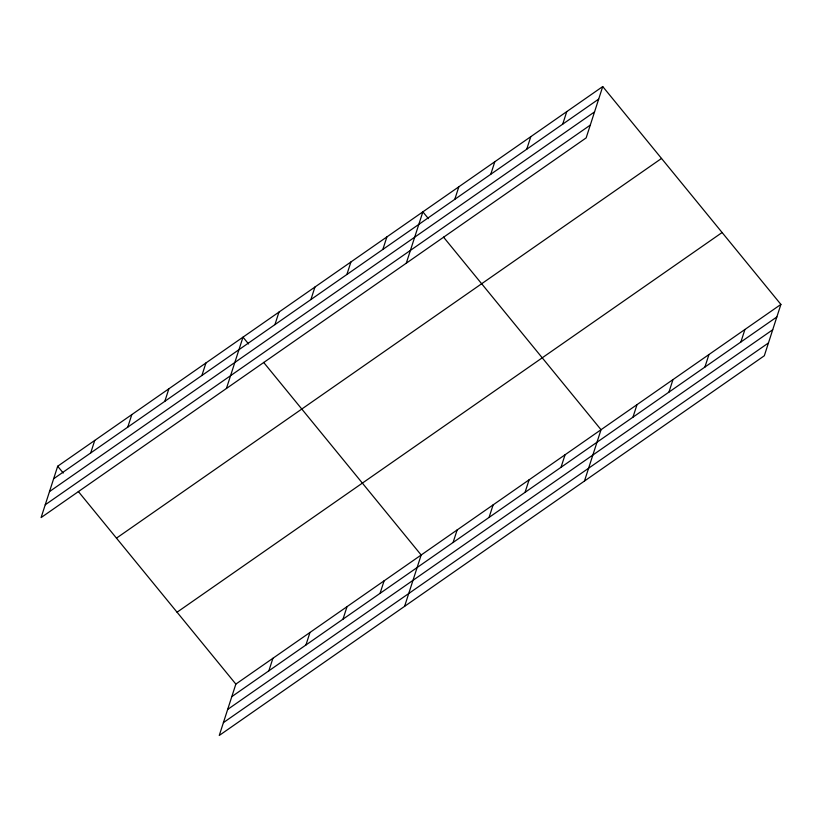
<?xml version="1.0" encoding="UTF-8"?>
<svg xmlns="http://www.w3.org/2000/svg" width="822" height="822" viewBox="0 0 822 822"><rect width="100%" height="100%" fill="white"/><g stroke="black" fill="none" stroke-linecap="round" stroke-linejoin="round"><path stroke-width="1.23" d="M602.732 86.557L57.684 466.238L41.1 517.583L586.148 137.901L602.732 86.557L780.9 304.417L764.316 355.762L219.269 735.443L235.852 684.099L780.9 304.417M90.697 452.963L94.746 440.417M127.759 427.142L131.808 414.607M164.821 401.321L168.87 388.785M201.883 375.51L205.942 362.964M226.42 388.498L243.004 337.154L248.563 343.945M274.928 324.628L278.977 312.093M310.901 299.568L314.949 287.032M346.874 274.507L350.922 261.971M382.847 249.456L386.895 236.911M268.866 670.814L272.914 658.278M406.284 263.194L422.868 211.85L428.426 218.652M305.928 644.993L309.976 632.457M454.792 199.335L458.84 186.8M342.99 619.182L347.038 606.636M490.765 174.274L494.813 161.739M380.052 593.361L384.1 580.825M526.738 149.214L530.786 136.678M404.588 606.348L421.172 555.004L263.657 362.41M562.71 124.153L566.759 111.617M453.086 542.479L457.145 529.943M489.059 517.428L493.118 504.883M525.042 492.368L529.091 479.832M561.015 467.307L565.063 454.772M584.452 481.055L601.036 429.711L443.52 237.116M632.961 417.186L637.009 404.65M668.933 392.135L672.982 379.589M704.906 367.074L708.954 354.529M740.879 342.014L744.927 329.478M53.636 478.774L598.683 99.102M49.495 491.587L594.542 111.905M45.241 504.78L590.288 125.098M116.477 538.133L661.525 158.451M177.059 612.205L722.106 232.523M231.804 696.635L776.852 316.953M227.663 709.437L772.711 329.756M223.399 722.63L768.457 342.949M57.684 466.238L63.243 473.04M78.337 491.505L235.852 684.099"/></g></svg>
